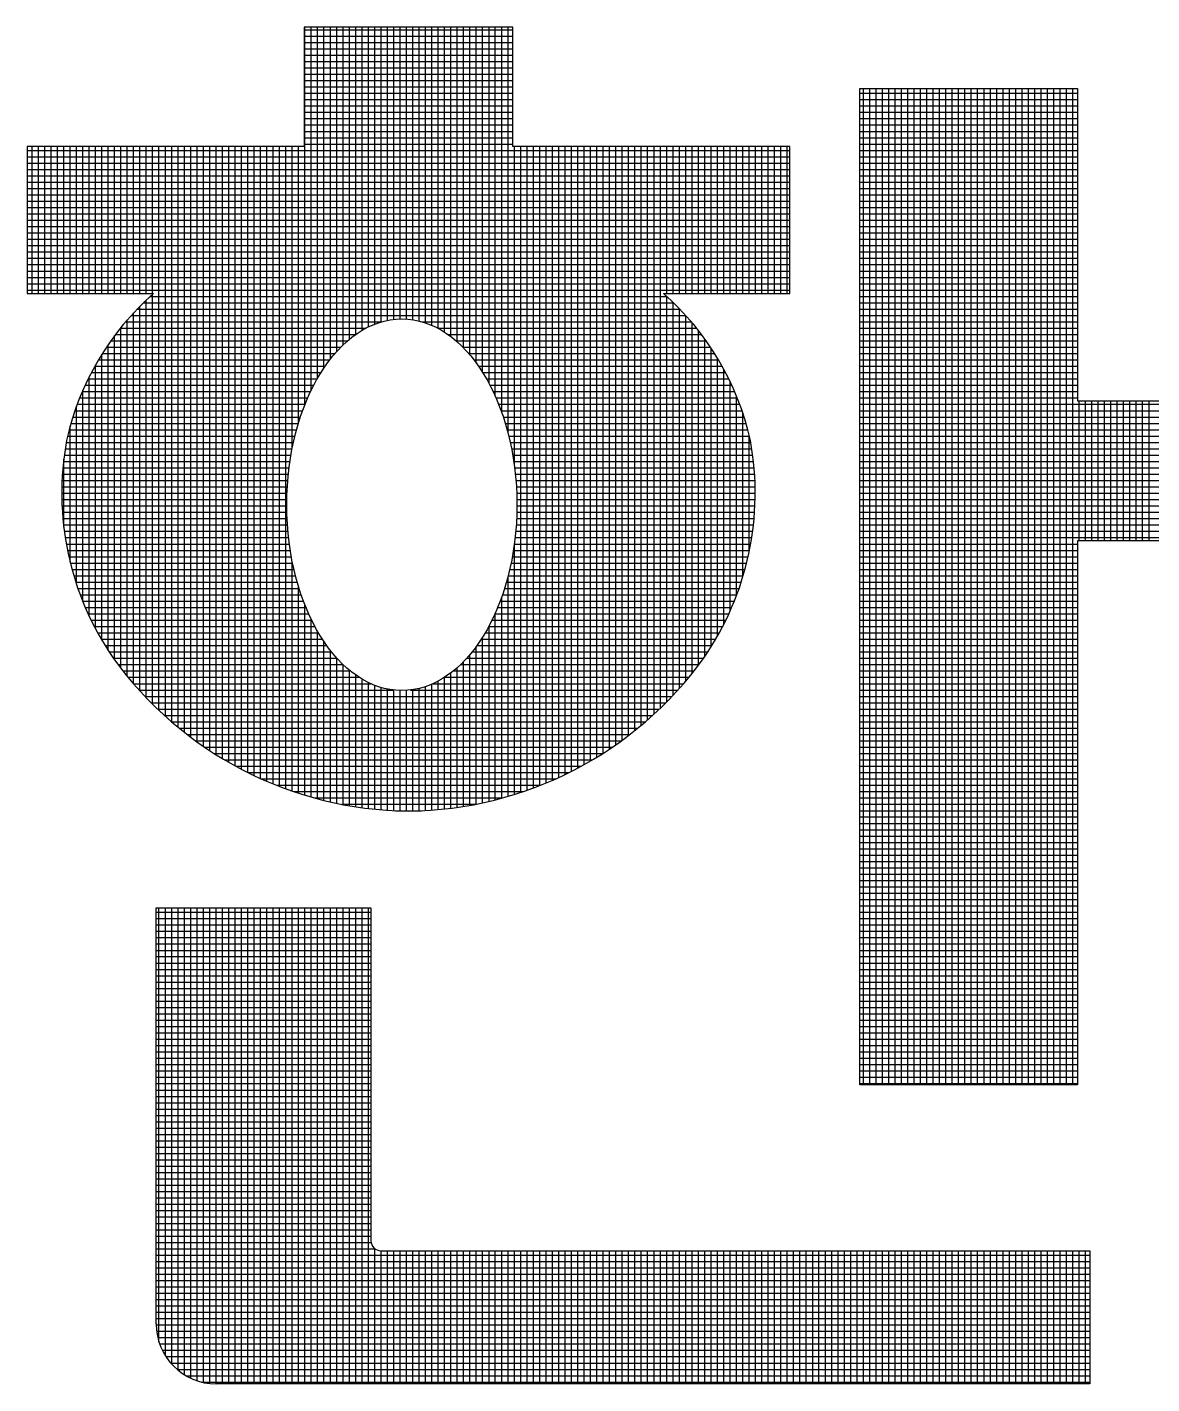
# Model space of a CAD drawing. Header units: inches. Extents: x 1131 to 1972, y 12 to 606.
# Drawn here: x 1835.332 to 1838.409, y 114.942 to 118.653 of the extents above; entities that cross this region are included whole.
import ezdxf

# ---------------------------------------------------------------- set-up
doc = ezdxf.new("R2010")
doc.units = ezdxf.units.IN
doc.header["$MEASUREMENT"] = 0
doc.layers.add('BG ÇÑ±¹Áö¿ª³\xad¹æ±â¼úÁÖ½ÄÈ¸»ç CI', color=7, linetype='Continuous')

msp = doc.modelspace()

# ---------------------------------------------------------------- linework, layer by layer
at = {"layer": 'BG ÇÑ±¹Áö¿ª³\xad¹æ±â¼úÁÖ½ÄÈ¸»ç CI', "color": 7, "linetype": 'Continuous', "lineweight": 25}
for p, q in [((1836.3751, 118.6529), (1836.0899, 118.6529)), ((1836.0899, 118.6529), (1836.0899, 118.3267)), ((1836.0899, 118.6458), (1836.6603, 118.6458)), ((1836.0918, 117.6209), (1836.0918, 118.6529)), ((1836.1092, 117.6603), (1836.1092, 118.6529)), ((1836.1265, 117.6931), (1836.1265, 118.6529)), ((1836.1439, 117.7209), (1836.1439, 118.6529)), ((1836.1613, 117.7448), (1836.1613, 118.6529)), ((1836.1786, 117.7655), (1836.1786, 118.6529)), ((1836.196, 117.7834), (1836.196, 118.6529)), ((1836.2134, 117.7989), (1836.2134, 118.6529)), ((1836.2307, 117.8122), (1836.2307, 118.6529)), ((1836.2481, 117.8235), (1836.2481, 118.6529)), ((1836.2655, 117.8329), (1836.2655, 118.6529)), ((1836.2828, 117.8405), (1836.2828, 118.6529)), ((1836.3002, 117.8465), (1836.3002, 118.6529)), ((1836.3176, 117.8508), (1836.3176, 118.6529)), ((1836.3349, 117.8535), (1836.3349, 118.6529)), ((1836.3523, 117.8547), (1836.3523, 118.6529)), ((1836.3696, 117.8543), (1836.3696, 118.6529)), ((1836.6603, 118.6529), (1836.3751, 118.6529)), ((1836.387, 117.8524), (1836.387, 118.6529)), ((1836.4044, 117.849), (1836.4044, 118.6529)), ((1836.4217, 117.8439), (1836.4217, 118.6529)), ((1836.4391, 117.8371), (1836.4391, 118.6529)), ((1836.4565, 117.8287), (1836.4565, 118.6529)), ((1836.4738, 117.8184), (1836.4738, 118.6529)), ((1836.4912, 117.8062), (1836.4912, 118.6529)), ((1836.5086, 117.792), (1836.5086, 118.6529)), ((1836.5259, 117.7754), (1836.5259, 118.6529)), ((1836.5433, 117.7562), (1836.5433, 118.6529)), ((1836.5607, 117.7341), (1836.5607, 118.6529)), ((1836.578, 117.7084), (1836.578, 118.6529)), ((1836.5954, 117.6785), (1836.5954, 118.6529)), ((1836.6127, 117.6429), (1836.6127, 118.6529)), ((1836.6301, 117.5993), (1836.6301, 118.6529)), ((1836.6475, 117.5425), (1836.6475, 118.6529)), ((1836.6603, 118.3267), (1836.6603, 118.6529)), ((1836.0899, 118.6284), (1836.6603, 118.6284)), ((1836.0899, 118.611), (1836.6603, 118.611)), ((1836.0899, 118.5937), (1836.6603, 118.5937)), ((1836.0899, 118.5763), (1836.6603, 118.5763)), ((1836.0899, 118.5589), (1836.6603, 118.5589)), ((1836.0899, 118.5416), (1836.6603, 118.5416)), ((1836.0899, 118.5242), (1836.6603, 118.5242)), ((1836.0899, 118.5069), (1836.6603, 118.5069)), ((1836.0899, 118.4895), (1836.6603, 118.4895)), ((1836.0899, 118.4721), (1836.6603, 118.4721)), ((1836.0899, 118.4548), (1836.6603, 118.4548)), ((1837.6099, 115.7601), (1837.6099, 118.4848)), ((1837.6099, 118.4848), (1838.2059, 118.4848)), ((1837.6099, 118.4721), (1838.2059, 118.4721)), ((1837.6099, 118.4548), (1838.2059, 118.4548)), ((1837.6199, 115.7601), (1837.6199, 118.4848)), ((1837.6373, 115.7601), (1837.6373, 118.4848)), ((1837.6546, 115.7601), (1837.6546, 118.4848)), ((1837.672, 115.7601), (1837.672, 118.4848)), ((1837.6893, 115.7601), (1837.6893, 118.4848)), ((1837.7067, 115.7601), (1837.7067, 118.4848)), ((1837.7241, 115.7601), (1837.7241, 118.4848)), ((1837.7414, 115.7601), (1837.7414, 118.4848)), ((1837.7588, 115.7601), (1837.7588, 118.4848)), ((1837.7762, 115.7601), (1837.7762, 118.4848)), ((1837.7935, 115.7601), (1837.7935, 118.4848)), ((1837.8109, 115.7601), (1837.8109, 118.4848)), ((1837.8283, 115.7601), (1837.8283, 118.4848)), ((1837.8456, 115.7601), (1837.8456, 118.4848)), ((1837.863, 115.7601), (1837.863, 118.4848)), ((1837.8804, 115.7601), (1837.8804, 118.4848)), ((1837.8977, 115.7601), (1837.8977, 118.4848)), ((1837.9151, 115.7601), (1837.9151, 118.4848)), ((1837.9324, 115.7601), (1837.9324, 118.4848)), ((1837.9498, 115.7601), (1837.9498, 118.4848)), ((1837.9672, 115.7601), (1837.9672, 118.4848)), ((1837.9845, 115.7601), (1837.9845, 118.4848)), ((1838.0019, 115.7601), (1838.0019, 118.4848)), ((1838.0193, 115.7601), (1838.0193, 118.4848)), ((1838.0366, 115.7601), (1838.0366, 118.4848)), ((1838.054, 115.7601), (1838.054, 118.4848)), ((1838.0714, 115.7601), (1838.0714, 118.4848)), ((1838.0887, 115.7601), (1838.0887, 118.4848)), ((1838.1061, 115.7601), (1838.1061, 118.4848)), ((1838.1235, 115.7601), (1838.1235, 118.4848)), ((1838.1408, 115.7601), (1838.1408, 118.4848)), ((1838.1582, 115.7601), (1838.1582, 118.4848)), ((1838.1756, 115.7601), (1838.1756, 118.4848)), ((1838.1929, 115.7601), (1838.1929, 118.4848)), ((1838.2059, 118.4848), (1838.2059, 117.6309)), ((1836.0899, 118.4374), (1836.6603, 118.4374)), ((1836.0899, 118.42), (1836.6603, 118.42)), ((1837.6099, 118.4374), (1838.2059, 118.4374)), ((1837.6099, 118.42), (1838.2059, 118.42)), ((1836.0899, 118.4027), (1836.6603, 118.4027)), ((1836.0899, 118.3853), (1836.6603, 118.3853)), ((1837.6099, 118.4027), (1838.2059, 118.4027)), ((1837.6099, 118.3853), (1838.2059, 118.3853)), ((1836.0899, 118.3679), (1836.6603, 118.3679)), ((1836.0899, 118.3506), (1836.6603, 118.3506)), ((1837.6099, 118.3679), (1838.2059, 118.3679)), ((1837.6099, 118.3506), (1838.2059, 118.3506)), ((1836.0899, 118.3267), (1835.3316, 118.3267)), ((1835.3316, 118.3267), (1835.3316, 117.9244)), ((1835.3316, 118.3158), (1837.4186, 118.3158)), ((1835.3451, 117.9244), (1835.3451, 118.3267)), ((1835.3625, 117.9244), (1835.3625, 118.3267)), ((1835.3799, 117.9244), (1835.3799, 118.3267)), ((1835.3972, 117.9244), (1835.3972, 118.3267)), ((1835.4146, 117.9244), (1835.4146, 118.3267)), ((1835.432, 117.9244), (1835.432, 118.3267)), ((1835.4493, 117.9244), (1835.4493, 118.3267)), ((1835.4667, 117.9244), (1835.4667, 118.3267)), ((1835.4841, 117.9244), (1835.4841, 118.3267)), ((1835.5014, 117.9244), (1835.5014, 118.3267)), ((1835.5188, 117.9244), (1835.5188, 118.3267)), ((1835.5361, 117.9244), (1835.5361, 118.3267)), ((1835.5535, 117.9244), (1835.5535, 118.3267)), ((1835.5709, 117.9244), (1835.5709, 118.3267)), ((1835.5882, 117.9244), (1835.5882, 118.3267)), ((1835.6056, 117.9244), (1835.6056, 118.3267)), ((1835.623, 117.9244), (1835.623, 118.3267)), ((1835.6403, 117.9244), (1835.6403, 118.3267)), ((1835.6577, 117.9244), (1835.6577, 118.3267)), ((1835.6751, 117.9244), (1835.6751, 118.3267)), ((1835.6924, 116.7843), (1835.6924, 118.3267)), ((1835.7098, 116.7682), (1835.7098, 118.3267)), ((1835.7272, 116.7529), (1835.7272, 118.3267)), ((1835.7445, 116.7382), (1835.7445, 118.3267)), ((1835.7619, 116.7243), (1835.7619, 118.3267)), ((1835.7793, 116.7109), (1835.7793, 118.3267)), ((1835.7966, 116.6981), (1835.7966, 118.3267)), ((1835.814, 116.6859), (1835.814, 118.3267)), ((1835.8313, 116.6742), (1835.8313, 118.3267)), ((1835.8487, 116.6631), (1835.8487, 118.3267)), ((1835.8661, 116.6524), (1835.8661, 118.3267)), ((1835.8834, 116.6422), (1835.8834, 118.3267)), ((1835.9008, 116.6325), (1835.9008, 118.3267)), ((1835.9182, 116.6232), (1835.9182, 118.3267)), ((1835.9355, 116.6143), (1835.9355, 118.3267)), ((1835.9529, 116.6059), (1835.9529, 118.3267)), ((1835.9703, 116.5979), (1835.9703, 118.3267)), ((1835.9876, 116.5902), (1835.9876, 118.3267)), ((1836.005, 116.583), (1836.005, 118.3267)), ((1836.0224, 116.5761), (1836.0224, 118.3267)), ((1836.0397, 116.5696), (1836.0397, 118.3267)), ((1836.0571, 117.502), (1836.0571, 118.3267)), ((1836.0744, 117.5712), (1836.0744, 118.3267)), ((1836.0899, 118.3332), (1836.6603, 118.3332)), ((1837.4186, 118.3267), (1836.6603, 118.3267)), ((1836.6648, 117.4529), (1836.6648, 118.3267)), ((1836.6822, 116.5598), (1836.6822, 118.3267)), ((1836.6996, 116.5657), (1836.6996, 118.3267)), ((1836.7169, 116.572), (1836.7169, 118.3267)), ((1836.7343, 116.5786), (1836.7343, 118.3267)), ((1836.7517, 116.5856), (1836.7517, 118.3267)), ((1836.769, 116.593), (1836.769, 118.3267)), ((1836.7864, 116.6008), (1836.7864, 118.3267)), ((1836.8038, 116.609), (1836.8038, 118.3267)), ((1836.8211, 116.6176), (1836.8211, 118.3267)), ((1836.8385, 116.6266), (1836.8385, 118.3267)), ((1836.8559, 116.636), (1836.8559, 118.3267)), ((1836.8732, 116.6459), (1836.8732, 118.3267)), ((1836.8906, 116.6563), (1836.8906, 118.3267)), ((1836.9079, 116.6672), (1836.9079, 118.3267)), ((1836.9253, 116.6785), (1836.9253, 118.3267)), ((1836.9427, 116.6904), (1836.9427, 118.3267)), ((1836.96, 116.7028), (1836.96, 118.3267)), ((1836.9774, 116.7158), (1836.9774, 118.3267)), ((1836.9948, 116.7294), (1836.9948, 118.3267)), ((1837.0121, 116.7436), (1837.0121, 118.3267)), ((1837.0295, 116.7585), (1837.0295, 118.3267)), ((1837.0469, 116.7741), (1837.0469, 118.3267)), ((1837.0642, 116.7904), (1837.0642, 118.3267)), ((1837.0816, 117.9244), (1837.0816, 118.3267)), ((1837.099, 117.9244), (1837.099, 118.3267)), ((1837.1163, 117.9244), (1837.1163, 118.3267)), ((1837.1337, 117.9244), (1837.1337, 118.3267)), ((1837.151, 117.9244), (1837.151, 118.3267)), ((1837.1684, 117.9244), (1837.1684, 118.3267)), ((1837.1858, 117.9244), (1837.1858, 118.3267)), ((1837.2031, 117.9244), (1837.2031, 118.3267)), ((1837.2205, 117.9244), (1837.2205, 118.3267)), ((1837.2379, 117.9244), (1837.2379, 118.3267)), ((1837.2552, 117.9244), (1837.2552, 118.3267)), ((1837.2726, 117.9244), (1837.2726, 118.3267)), ((1837.29, 117.9244), (1837.29, 118.3267)), ((1837.3073, 117.9244), (1837.3073, 118.3267)), ((1837.3247, 117.9244), (1837.3247, 118.3267)), ((1837.3421, 117.9244), (1837.3421, 118.3267)), ((1837.3594, 117.9244), (1837.3594, 118.3267)), ((1837.3768, 117.9244), (1837.3768, 118.3267)), ((1837.3942, 117.9244), (1837.3942, 118.3267)), ((1837.4115, 117.9244), (1837.4115, 118.3267)), ((1837.4186, 117.9244), (1837.4186, 118.3267)), ((1837.6099, 118.3332), (1838.2059, 118.3332)), ((1837.6099, 118.3158), (1838.2059, 118.3158)), ((1835.3316, 118.2985), (1837.4186, 118.2985)), ((1835.3316, 118.2811), (1837.4186, 118.2811)), ((1835.3316, 118.2638), (1837.4186, 118.2638)), ((1837.6099, 118.2985), (1838.2059, 118.2985)), ((1837.6099, 118.2811), (1838.2059, 118.2811)), ((1837.6099, 118.2638), (1838.2059, 118.2638)), ((1835.3316, 118.2464), (1837.4186, 118.2464)), ((1835.3316, 118.229), (1837.4186, 118.229)), ((1837.6099, 118.2464), (1838.2059, 118.2464)), ((1837.6099, 118.229), (1838.2059, 118.229)), ((1835.3316, 118.2117), (1837.4186, 118.2117)), ((1835.3316, 118.1943), (1837.4186, 118.1943)), ((1837.6099, 118.2117), (1838.2059, 118.2117)), ((1837.6099, 118.1943), (1838.2059, 118.1943)), ((1835.3316, 118.1769), (1837.4186, 118.1769)), ((1835.3316, 118.1596), (1837.4186, 118.1596)), ((1837.6099, 118.1769), (1838.2059, 118.1769)), ((1837.6099, 118.1596), (1838.2059, 118.1596)), ((1835.3316, 118.1422), (1837.4186, 118.1422)), ((1835.3316, 118.1248), (1837.4186, 118.1248)), ((1837.6099, 118.1422), (1838.2059, 118.1422)), ((1837.6099, 118.1248), (1838.2059, 118.1248)), ((1835.3316, 118.1075), (1837.4186, 118.1075)), ((1835.3316, 118.0901), (1837.4186, 118.0901)), ((1837.6099, 118.1075), (1838.2059, 118.1075)), ((1837.6099, 118.0901), (1838.2059, 118.0901)), ((1835.3316, 118.0727), (1837.4186, 118.0727)), ((1835.3316, 118.0554), (1837.4186, 118.0554)), ((1837.6099, 118.0727), (1838.2059, 118.0727)), ((1837.6099, 118.0554), (1838.2059, 118.0554)), ((1835.3316, 118.038), (1837.4186, 118.038)), ((1835.3316, 118.0206), (1837.4186, 118.0206)), ((1835.3316, 118.0033), (1837.4186, 118.0033)), ((1837.6099, 118.038), (1838.2059, 118.038)), ((1837.6099, 118.0206), (1838.2059, 118.0206)), ((1837.6099, 118.0033), (1838.2059, 118.0033)), ((1835.3316, 117.9859), (1837.4186, 117.9859)), ((1835.3316, 117.9686), (1837.4186, 117.9686)), ((1837.6099, 117.9859), (1838.2059, 117.9859)), ((1837.6099, 117.9686), (1838.2059, 117.9686)), ((1835.3316, 117.9512), (1837.4186, 117.9512)), ((1835.3316, 117.9338), (1837.4186, 117.9338)), ((1837.6099, 117.9512), (1838.2059, 117.9512)), ((1837.6099, 117.9338), (1838.2059, 117.9338)), ((1835.3316, 117.9244), (1835.6777, 117.9244)), ((1835.6501, 117.8991), (1837.1, 117.8991)), ((1835.6577, 116.8188), (1835.6577, 117.9063)), ((1835.6687, 117.9165), (1837.0815, 117.9165)), ((1835.6751, 116.8011), (1835.6751, 117.9221)), ((1837.0725, 117.9244), (1837.4186, 117.9244)), ((1837.0816, 116.8076), (1837.0816, 117.9163)), ((1837.099, 116.8256), (1837.099, 117.9002)), ((1837.6099, 117.9165), (1838.2059, 117.9165)), ((1837.6099, 117.8991), (1838.2059, 117.8991)), ((1835.6165, 117.8644), (1837.1337, 117.8644)), ((1835.623, 116.857), (1835.623, 117.8714)), ((1835.6328, 117.8817), (1837.1174, 117.8817)), ((1835.6403, 116.8374), (1835.6403, 117.8894)), ((1837.1163, 116.8446), (1837.1163, 117.8829)), ((1837.1337, 116.8645), (1837.1337, 117.8644)), ((1837.6099, 117.8817), (1838.2059, 117.8817)), ((1837.6099, 117.8644), (1838.2059, 117.8644)), ((1835.5868, 117.8296), (1836.2591, 117.8296)), ((1835.5882, 116.8995), (1835.5882, 117.8315)), ((1835.6012, 117.847), (1836.3021, 117.847)), ((1835.6056, 116.8776), (1835.6056, 117.8522)), ((1836.4117, 117.847), (1837.149, 117.847)), ((1836.4547, 117.8296), (1837.1634, 117.8296)), ((1837.151, 116.8856), (1837.151, 117.8446)), ((1837.1684, 116.9079), (1837.1684, 117.8234)), ((1837.6099, 117.847), (1838.2059, 117.847)), ((1837.6099, 117.8296), (1838.2059, 117.8296)), ((1835.5535, 116.9481), (1835.5535, 117.7849)), ((1835.5605, 117.7949), (1836.2086, 117.7949)), ((1835.5709, 116.9226), (1835.5709, 117.8091)), ((1835.5732, 117.8123), (1836.2309, 117.8123)), ((1836.483, 117.8123), (1837.177, 117.8123)), ((1836.5052, 117.7949), (1837.1897, 117.7949)), ((1837.1858, 116.9317), (1837.1858, 117.8004)), ((1837.6099, 117.8123), (1838.2059, 117.8123)), ((1837.6099, 117.7949), (1838.2059, 117.7949)), ((1835.5266, 117.7428), (1836.1597, 117.7428)), ((1835.5361, 116.9762), (1835.5361, 117.7585)), ((1835.5372, 117.7602), (1836.1739, 117.7602)), ((1835.5485, 117.7775), (1836.19, 117.7775)), ((1836.5238, 117.7775), (1837.2017, 117.7775)), ((1836.5399, 117.7602), (1837.213, 117.7602)), ((1836.5541, 117.7428), (1837.2236, 117.7428)), ((1837.2031, 116.9583), (1837.2031, 117.7754)), ((1837.2205, 116.9874), (1837.2205, 117.748)), ((1837.6099, 117.7775), (1838.2059, 117.7775)), ((1837.6099, 117.7602), (1838.2059, 117.7602)), ((1837.6099, 117.7428), (1838.2059, 117.7428)), ((1835.5072, 117.7081), (1836.1356, 117.7081)), ((1835.5166, 117.7255), (1836.147, 117.7255)), ((1835.5188, 117.0073), (1835.5188, 117.7293)), ((1836.5668, 117.7255), (1837.2336, 117.7255)), ((1836.5782, 117.7081), (1837.243, 117.7081)), ((1837.2379, 117.0197), (1837.2379, 117.7176)), ((1837.6099, 117.7255), (1838.2059, 117.7255)), ((1837.6099, 117.7081), (1838.2059, 117.7081)), ((1835.4902, 117.6734), (1836.1157, 117.6734)), ((1835.4984, 117.6907), (1836.1252, 117.6907)), ((1835.5014, 117.042), (1835.5014, 117.6967)), ((1836.5886, 117.6907), (1837.2518, 117.6907)), ((1836.5981, 117.6734), (1837.26, 117.6734)), ((1837.2552, 117.0562), (1837.2552, 117.6835)), ((1837.6099, 117.6907), (1838.2059, 117.6907)), ((1837.6099, 117.6734), (1838.2059, 117.6734)), ((1835.4753, 117.6386), (1836.0992, 117.6386)), ((1835.4825, 117.656), (1836.1071, 117.656)), ((1835.4841, 117.0819), (1835.4841, 117.6596)), ((1836.6067, 117.656), (1837.2677, 117.656)), ((1836.6146, 117.6386), (1837.2749, 117.6386)), ((1837.2726, 117.0984), (1837.2726, 117.6443)), ((1837.6099, 117.656), (1838.2059, 117.656)), ((1837.6099, 117.6386), (1838.2059, 117.6386)), ((1835.4624, 117.6039), (1836.0854, 117.6039)), ((1835.4667, 117.1292), (1835.4667, 117.616)), ((1835.4686, 117.6213), (1836.092, 117.6213)), ((1836.6218, 117.6213), (1837.2816, 117.6213)), ((1836.6285, 117.6039), (1837.2878, 117.6039)), ((1837.29, 117.1496), (1837.29, 117.5974)), ((1837.6099, 117.6213), (1838.7226, 117.6213)), ((1837.6099, 117.6039), (1838.7226, 117.6039)), ((1838.2059, 117.6309), (1838.7226, 117.6309)), ((1838.2103, 117.2476), (1838.2103, 117.6309)), ((1838.2276, 117.2476), (1838.2276, 117.6309)), ((1838.245, 117.2476), (1838.245, 117.6309)), ((1838.2624, 117.2476), (1838.2624, 117.6309)), ((1838.2797, 117.2476), (1838.2797, 117.6309)), ((1838.2971, 117.2476), (1838.2971, 117.6309)), ((1838.3145, 117.2476), (1838.3145, 117.6309)), ((1838.3318, 117.2476), (1838.3318, 117.6309)), ((1838.3492, 117.2476), (1838.3492, 117.6309)), ((1838.3666, 117.2476), (1838.3666, 117.6309)), ((1838.3839, 117.2476), (1838.3839, 117.6309)), ((1838.4013, 117.2476), (1838.4013, 117.6309)), ((1835.4493, 117.1894), (1835.4493, 117.5617)), ((1835.4515, 117.5692), (1836.0738, 117.5692)), ((1835.4567, 117.5865), (1836.0793, 117.5865)), ((1836.6345, 117.5865), (1837.2935, 117.5865)), ((1836.64, 117.5692), (1837.2987, 117.5692)), ((1837.6099, 117.5865), (1838.7226, 117.5865)), ((1837.6099, 117.5692), (1838.7226, 117.5692)), ((1835.4423, 117.5344), (1836.0643, 117.5344)), ((1835.4467, 117.5518), (1836.0688, 117.5518)), ((1836.645, 117.5518), (1837.3035, 117.5518)), ((1836.6495, 117.5344), (1837.3079, 117.5344)), ((1837.3073, 117.218), (1837.3073, 117.5368)), ((1837.6099, 117.5518), (1838.7226, 117.5518)), ((1837.6099, 117.5344), (1838.7226, 117.5344)), ((1835.4357, 117.4997), (1836.0566, 117.4997)), ((1835.4386, 117.5171), (1836.0603, 117.5171)), ((1836.6536, 117.5171), (1837.3116, 117.5171)), ((1836.6572, 117.4997), (1837.3145, 117.4997)), ((1837.6099, 117.5171), (1838.7226, 117.5171)), ((1837.6099, 117.4997), (1838.7226, 117.4997)), ((1835.4294, 117.4476), (1836.0483, 117.4476)), ((1835.4311, 117.465), (1836.0507, 117.465)), ((1835.432, 117.285), (1835.432, 117.4723)), ((1835.4332, 117.4823), (1836.0535, 117.4823)), ((1836.6604, 117.4823), (1837.317, 117.4823)), ((1836.6631, 117.465), (1837.3191, 117.465)), ((1836.6655, 117.4476), (1837.3208, 117.4476)), ((1837.6099, 117.4823), (1838.7226, 117.4823)), ((1837.6099, 117.465), (1838.7226, 117.465)), ((1837.6099, 117.4476), (1838.7226, 117.4476)), ((1835.4272, 117.4129), (1836.0447, 117.4129)), ((1835.4281, 117.4303), (1836.0463, 117.4303)), ((1836.6675, 117.4303), (1837.3221, 117.4303)), ((1836.6691, 117.4129), (1837.323, 117.4129)), ((1837.6099, 117.4303), (1838.7226, 117.4303)), ((1837.6099, 117.4129), (1838.7226, 117.4129)), ((1835.4264, 117.3782), (1836.0426, 117.3782)), ((1835.4266, 117.3955), (1836.0435, 117.3955)), ((1836.6703, 117.3955), (1837.3236, 117.3955)), ((1836.6712, 117.3782), (1837.3238, 117.3782)), ((1837.6099, 117.3955), (1838.7226, 117.3955)), ((1837.6099, 117.3782), (1838.7226, 117.3782)), ((1835.4266, 117.3608), (1836.0421, 117.3608)), ((1835.4272, 117.3434), (1836.042, 117.3434)), ((1836.6717, 117.3608), (1837.3236, 117.3608)), ((1836.6718, 117.3434), (1837.323, 117.3434)), ((1837.6099, 117.3608), (1838.7226, 117.3608)), ((1837.6099, 117.3434), (1838.7226, 117.3434)), ((1835.4282, 117.3261), (1836.0423, 117.3261)), ((1835.4295, 117.3087), (1836.0429, 117.3087)), ((1836.6709, 117.3087), (1837.3207, 117.3087)), ((1836.6715, 117.3261), (1837.322, 117.3261)), ((1837.6099, 117.3261), (1838.7226, 117.3261)), ((1837.6099, 117.3087), (1838.7226, 117.3087)), ((1835.4312, 117.2913), (1836.0439, 117.2913)), ((1835.4333, 117.274), (1836.0452, 117.274)), ((1836.6686, 117.274), (1837.3168, 117.274)), ((1836.6699, 117.2913), (1837.319, 117.2913)), ((1837.6099, 117.2913), (1838.7226, 117.2913)), ((1837.6099, 117.274), (1838.7226, 117.274)), ((1835.4359, 117.2566), (1836.047, 117.2566)), ((1835.4388, 117.2392), (1836.0491, 117.2392)), ((1836.6647, 117.2392), (1837.3114, 117.2392)), ((1836.6648, 116.5542), (1836.6648, 117.2403)), ((1836.6668, 117.2566), (1837.3143, 117.2566)), ((1837.6099, 117.2566), (1838.7226, 117.2566)), ((1837.6099, 117.2392), (1838.2059, 117.2392)), ((1838.2059, 117.2476), (1838.2059, 115.7601)), ((1838.7226, 117.2476), (1838.2059, 117.2476)), ((1835.4421, 117.2219), (1836.0516, 117.2219)), ((1835.4458, 117.2045), (1836.0546, 117.2045)), ((1835.4499, 117.1872), (1836.0579, 117.1872)), ((1836.0571, 116.5634), (1836.0571, 117.1912)), ((1836.6559, 117.1872), (1837.3003, 117.1872)), ((1836.6592, 117.2045), (1837.3044, 117.2045)), ((1836.6622, 117.2219), (1837.3081, 117.2219)), ((1837.6099, 117.2219), (1838.2059, 117.2219)), ((1837.6099, 117.2045), (1838.2059, 117.2045)), ((1837.6099, 117.1872), (1838.2059, 117.1872)), ((1835.4544, 117.1698), (1836.0617, 117.1698)), ((1835.4594, 117.1524), (1836.0659, 117.1524)), ((1836.6475, 116.549), (1836.6475, 117.1508)), ((1836.6479, 117.1524), (1837.2908, 117.1524)), ((1836.6521, 117.1698), (1837.2958, 117.1698)), ((1837.6099, 117.1698), (1838.2059, 117.1698)), ((1837.6099, 117.1524), (1838.2059, 117.1524)), ((1835.4648, 117.1351), (1836.0706, 117.1351)), ((1835.4706, 117.1177), (1836.0758, 117.1177)), ((1836.0744, 116.5577), (1836.0744, 117.122)), ((1836.638, 117.1177), (1837.2796, 117.1177)), ((1836.6432, 117.1351), (1837.2854, 117.1351)), ((1837.6099, 117.1351), (1838.2059, 117.1351)), ((1837.6099, 117.1177), (1838.2059, 117.1177)), ((1835.4769, 117.1003), (1836.0815, 117.1003)), ((1835.4836, 117.083), (1836.0877, 117.083)), ((1836.6261, 117.083), (1837.2666, 117.083)), ((1836.6301, 116.5441), (1836.6301, 117.0939)), ((1836.6324, 117.1003), (1837.2733, 117.1003)), ((1837.6099, 117.1003), (1838.2059, 117.1003)), ((1837.6099, 117.083), (1838.2059, 117.083)), ((1835.4908, 117.0656), (1836.0945, 117.0656)), ((1835.4985, 117.0482), (1836.102, 117.0482)), ((1836.0918, 116.5522), (1836.0918, 117.0723)), ((1836.6118, 117.0482), (1837.2516, 117.0482)), ((1836.6127, 116.5395), (1836.6127, 117.0503)), ((1836.6193, 117.0656), (1837.2594, 117.0656)), ((1837.6099, 117.0656), (1838.2059, 117.0656)), ((1837.6099, 117.0482), (1838.2059, 117.0482)), ((1835.5068, 117.0309), (1836.1102, 117.0309)), ((1835.5155, 117.0135), (1836.1191, 117.0135)), ((1836.1092, 116.5471), (1836.1092, 117.0329)), ((1836.5947, 117.0135), (1837.2347, 117.0135)), ((1836.5954, 116.5353), (1836.5954, 117.0148)), ((1836.6036, 117.0309), (1837.2434, 117.0309)), ((1837.6099, 117.0309), (1838.2059, 117.0309)), ((1837.6099, 117.0135), (1838.2059, 117.0135)), ((1835.5248, 116.9961), (1836.1289, 116.9961)), ((1835.5347, 116.9788), (1836.1396, 116.9788)), ((1836.1265, 116.5424), (1836.1265, 117.0001)), ((1836.1439, 116.5379), (1836.1439, 116.9723)), ((1836.5742, 116.9788), (1837.2155, 116.9788)), ((1836.578, 116.5314), (1836.578, 116.9848)), ((1836.5849, 116.9961), (1837.2254, 116.9961)), ((1837.6099, 116.9961), (1838.2059, 116.9961)), ((1837.6099, 116.9788), (1838.2059, 116.9788)), ((1835.5451, 116.9614), (1836.1515, 116.9614)), ((1835.5562, 116.944), (1836.1647, 116.944)), ((1835.5679, 116.9267), (1836.1796, 116.9267)), ((1836.1613, 116.5338), (1836.1613, 116.9484)), ((1836.1786, 116.5301), (1836.1786, 116.9277)), ((1836.5342, 116.9267), (1837.1823, 116.9267)), ((1836.5433, 116.5246), (1836.5433, 116.937)), ((1836.5491, 116.944), (1837.194, 116.944)), ((1836.5607, 116.5279), (1836.5607, 116.9591)), ((1836.5623, 116.9614), (1837.2051, 116.9614)), ((1837.6099, 116.9614), (1838.2059, 116.9614)), ((1837.6099, 116.944), (1838.2059, 116.944)), ((1837.6099, 116.9267), (1838.2059, 116.9267)), ((1835.5807, 116.9093), (1836.1965, 116.9093)), ((1835.5941, 116.892), (1836.2162, 116.892)), ((1836.196, 116.5266), (1836.196, 116.9098)), ((1836.2134, 116.5235), (1836.2134, 116.8943)), ((1836.4976, 116.892), (1837.1561, 116.892)), ((1836.5086, 116.519), (1836.5086, 116.9013)), ((1836.5173, 116.9093), (1837.1695, 116.9093)), ((1836.5259, 116.5217), (1836.5259, 116.9178)), ((1837.6099, 116.9093), (1838.2059, 116.9093)), ((1837.6099, 116.892), (1838.2059, 116.892)), ((1835.6081, 116.8746), (1836.2403, 116.8746)), ((1835.6227, 116.8572), (1836.2721, 116.8572)), ((1836.2307, 116.5206), (1836.2307, 116.881)), ((1836.2481, 116.5181), (1836.2481, 116.8697)), ((1836.2655, 116.5159), (1836.2655, 116.8603)), ((1836.2828, 116.514), (1836.2828, 116.8527)), ((1836.4391, 116.5116), (1836.4391, 116.8561)), ((1836.4417, 116.8572), (1837.1274, 116.8572)), ((1836.4565, 116.513), (1836.4565, 116.8645)), ((1836.4736, 116.8746), (1837.1421, 116.8746)), ((1836.4738, 116.5147), (1836.4738, 116.8748)), ((1836.4912, 116.5167), (1836.4912, 116.887)), ((1837.6099, 116.8746), (1838.2059, 116.8746)), ((1837.6099, 116.8572), (1838.2059, 116.8572)), ((1835.6381, 116.8399), (1836.3334, 116.8399)), ((1835.6542, 116.8225), (1837.096, 116.8225)), ((1836.3002, 116.5124), (1836.3002, 116.8468)), ((1836.3176, 116.5111), (1836.3176, 116.8424)), ((1836.3349, 116.5101), (1836.3349, 116.8397)), ((1836.3523, 116.5094), (1836.3523, 116.8385)), ((1836.3696, 116.5091), (1836.3696, 116.8389)), ((1836.3804, 116.8399), (1837.1121, 116.8399)), ((1836.387, 116.5092), (1836.387, 116.8408)), ((1836.4044, 116.5097), (1836.4044, 116.8442)), ((1836.4217, 116.5105), (1836.4217, 116.8493)), ((1837.6099, 116.8399), (1838.2059, 116.8399)), ((1837.6099, 116.8225), (1838.2059, 116.8225)), ((1835.671, 116.8051), (1837.0792, 116.8051)), ((1835.6887, 116.7878), (1837.0614, 116.7878)), ((1837.6099, 116.8051), (1838.2059, 116.8051)), ((1837.6099, 116.7878), (1838.2059, 116.7878)), ((1835.7074, 116.7704), (1837.0428, 116.7704)), ((1835.727, 116.753), (1837.0232, 116.753)), ((1837.6099, 116.7704), (1838.2059, 116.7704)), ((1837.6099, 116.753), (1838.2059, 116.753)), ((1835.7477, 116.7357), (1837.0025, 116.7357)), ((1835.7695, 116.7183), (1836.9807, 116.7183)), ((1837.6099, 116.7357), (1838.2059, 116.7357)), ((1837.6099, 116.7183), (1838.2059, 116.7183)), ((1835.7927, 116.7009), (1836.9575, 116.7009)), ((1835.8174, 116.6836), (1836.9328, 116.6836)), ((1837.6099, 116.7009), (1838.2059, 116.7009)), ((1837.6099, 116.6836), (1838.2059, 116.6836)), ((1835.8437, 116.6662), (1836.9065, 116.6662)), ((1835.872, 116.6489), (1836.8782, 116.6489)), ((1835.9026, 116.6315), (1836.8476, 116.6315)), ((1837.6099, 116.6662), (1838.2059, 116.6662)), ((1837.6099, 116.6489), (1838.2059, 116.6489)), ((1837.6099, 116.6315), (1838.2059, 116.6315)), ((1835.9359, 116.6141), (1836.8143, 116.6141)), ((1835.9727, 116.5968), (1836.7775, 116.5968)), ((1837.6099, 116.6141), (1838.2059, 116.6141)), ((1837.6099, 116.5968), (1838.2059, 116.5968)), ((1836.0139, 116.5794), (1836.7363, 116.5794)), ((1836.0612, 116.562), (1836.689, 116.562)), ((1837.6099, 116.5794), (1838.2059, 116.5794)), ((1837.6099, 116.562), (1838.2059, 116.562)), ((1836.118, 116.5447), (1836.6322, 116.5447)), ((1836.1924, 116.5273), (1836.5578, 116.5273)), ((1837.6099, 116.5447), (1838.2059, 116.5447)), ((1837.6099, 116.5273), (1838.2059, 116.5273)), ((1836.3392, 116.5099), (1836.411, 116.5099)), ((1837.6099, 116.5099), (1838.2059, 116.5099)), ((1837.6099, 116.4926), (1838.2059, 116.4926)), ((1837.6099, 116.4752), (1838.2059, 116.4752)), ((1837.6099, 116.4578), (1838.2059, 116.4578)), ((1837.6099, 116.4405), (1838.2059, 116.4405)), ((1837.6099, 116.4231), (1838.2059, 116.4231)), ((1837.6099, 116.4058), (1838.2059, 116.4058)), ((1837.6099, 116.3884), (1838.2059, 116.3884)), ((1837.6099, 116.371), (1838.2059, 116.371)), ((1837.6099, 116.3537), (1838.2059, 116.3537)), ((1837.6099, 116.3363), (1838.2059, 116.3363)), ((1837.6099, 116.3189), (1838.2059, 116.3189)), ((1837.6099, 116.3016), (1838.2059, 116.3016)), ((1837.6099, 116.2842), (1838.2059, 116.2842)), ((1837.6099, 116.2668), (1838.2059, 116.2668)), ((1835.6848, 116.2438), (1836.2723, 116.2438)), ((1835.6848, 115.1062), (1835.6848, 116.2438)), ((1835.6848, 116.2321), (1836.2723, 116.2321)), ((1835.6924, 115.0569), (1835.6924, 116.2438)), ((1835.7098, 115.0193), (1835.7098, 116.2438)), ((1835.7272, 114.9963), (1835.7272, 116.2438)), ((1835.7445, 114.9797), (1835.7445, 116.2438)), ((1835.7619, 114.9672), (1835.7619, 116.2438)), ((1835.7793, 114.9577), (1835.7793, 116.2438)), ((1835.7966, 114.9507), (1835.7966, 116.2438)), ((1835.814, 114.9459), (1835.814, 116.2438)), ((1835.8313, 114.9431), (1835.8313, 116.2438)), ((1835.8487, 114.9422), (1835.8487, 116.2438)), ((1835.8661, 114.9422), (1835.8661, 116.2438)), ((1835.8834, 114.9422), (1835.8834, 116.2438)), ((1835.9008, 114.9422), (1835.9008, 116.2438)), ((1835.9182, 114.9422), (1835.9182, 116.2438)), ((1835.9355, 114.9422), (1835.9355, 116.2438)), ((1835.9529, 114.9422), (1835.9529, 116.2438)), ((1835.9703, 114.9422), (1835.9703, 116.2438)), ((1835.9876, 114.9422), (1835.9876, 116.2438)), ((1836.005, 114.9422), (1836.005, 116.2438)), ((1836.0224, 114.9422), (1836.0224, 116.2438)), ((1836.0397, 114.9422), (1836.0397, 116.2438)), ((1836.0571, 114.9422), (1836.0571, 116.2438)), ((1836.0744, 114.9422), (1836.0744, 116.2438)), ((1836.0918, 114.9422), (1836.0918, 116.2438)), ((1836.1092, 114.9422), (1836.1092, 116.2438)), ((1836.1265, 114.9422), (1836.1265, 116.2438)), ((1836.1439, 114.9422), (1836.1439, 116.2438)), ((1836.1613, 114.9422), (1836.1613, 116.2438)), ((1836.1786, 114.9422), (1836.1786, 116.2438)), ((1836.196, 114.9422), (1836.196, 116.2438)), ((1836.2134, 114.9422), (1836.2134, 116.2438)), ((1836.2307, 114.9422), (1836.2307, 116.2438)), ((1836.2481, 114.9422), (1836.2481, 116.2438)), ((1836.2655, 114.9422), (1836.2655, 116.2438)), ((1836.2723, 116.2438), (1836.2723, 115.3336)), ((1837.6099, 116.2495), (1838.2059, 116.2495)), ((1837.6099, 116.2321), (1838.2059, 116.2321)), ((1835.6848, 116.2147), (1836.2723, 116.2147)), ((1835.6848, 116.1974), (1836.2723, 116.1974)), ((1837.6099, 116.2147), (1838.2059, 116.2147)), ((1837.6099, 116.1974), (1838.2059, 116.1974)), ((1835.6848, 116.18), (1836.2723, 116.18)), ((1835.6848, 116.1626), (1836.2723, 116.1626)), ((1837.6099, 116.18), (1838.2059, 116.18)), ((1837.6099, 116.1626), (1838.2059, 116.1626)), ((1835.6848, 116.1453), (1836.2723, 116.1453)), ((1835.6848, 116.1279), (1836.2723, 116.1279)), ((1835.6848, 116.1106), (1836.2723, 116.1106)), ((1837.6099, 116.1453), (1838.2059, 116.1453)), ((1837.6099, 116.1279), (1838.2059, 116.1279)), ((1837.6099, 116.1106), (1838.2059, 116.1106)), ((1835.6848, 116.0932), (1836.2723, 116.0932)), ((1835.6848, 116.0758), (1836.2723, 116.0758)), ((1837.6099, 116.0932), (1838.2059, 116.0932)), ((1837.6099, 116.0758), (1838.2059, 116.0758)), ((1835.6848, 116.0585), (1836.2723, 116.0585)), ((1835.6848, 116.0411), (1836.2723, 116.0411)), ((1837.6099, 116.0585), (1838.2059, 116.0585)), ((1837.6099, 116.0411), (1838.2059, 116.0411)), ((1835.6848, 116.0237), (1836.2723, 116.0237)), ((1835.6848, 116.0064), (1836.2723, 116.0064)), ((1837.6099, 116.0237), (1838.2059, 116.0237)), ((1837.6099, 116.0064), (1838.2059, 116.0064)), ((1835.6848, 115.989), (1836.2723, 115.989)), ((1835.6848, 115.9716), (1836.2723, 115.9716)), ((1837.6099, 115.989), (1838.2059, 115.989)), ((1837.6099, 115.9716), (1838.2059, 115.9716)), ((1835.6848, 115.9543), (1836.2723, 115.9543)), ((1835.6848, 115.9369), (1836.2723, 115.9369)), ((1837.6099, 115.9543), (1838.2059, 115.9543)), ((1837.6099, 115.9369), (1838.2059, 115.9369)), ((1835.6848, 115.9195), (1836.2723, 115.9195)), ((1835.6848, 115.9022), (1836.2723, 115.9022)), ((1837.6099, 115.9195), (1838.2059, 115.9195)), ((1837.6099, 115.9022), (1838.2059, 115.9022)), ((1835.6848, 115.8848), (1836.2723, 115.8848)), ((1835.6848, 115.8675), (1836.2723, 115.8675)), ((1837.6099, 115.8848), (1838.2059, 115.8848)), ((1837.6099, 115.8675), (1838.2059, 115.8675)), ((1835.6848, 115.8501), (1836.2723, 115.8501)), ((1835.6848, 115.8327), (1836.2723, 115.8327)), ((1835.6848, 115.8154), (1836.2723, 115.8154)), ((1837.6099, 115.8501), (1838.2059, 115.8501)), ((1837.6099, 115.8327), (1838.2059, 115.8327)), ((1837.6099, 115.8154), (1838.2059, 115.8154)), ((1835.6848, 115.798), (1836.2723, 115.798)), ((1835.6848, 115.7806), (1836.2723, 115.7806)), ((1837.6099, 115.798), (1838.2059, 115.798)), ((1837.6099, 115.7806), (1838.2059, 115.7806)), ((1835.6848, 115.7633), (1836.2723, 115.7633)), ((1835.6848, 115.7459), (1836.2723, 115.7459)), ((1837.6099, 115.7633), (1838.2059, 115.7633)), ((1838.2059, 115.7601), (1837.6099, 115.7601)), ((1835.6848, 115.7285), (1836.2723, 115.7285)), ((1835.6848, 115.7112), (1836.2723, 115.7112)), ((1835.6848, 115.6938), (1836.2723, 115.6938)), ((1835.6848, 115.6764), (1836.2723, 115.6764)), ((1835.6848, 115.6591), (1836.2723, 115.6591)), ((1835.6848, 115.6417), (1836.2723, 115.6417)), ((1835.6848, 115.6243), (1836.2723, 115.6243)), ((1835.6848, 115.607), (1836.2723, 115.607)), ((1835.6848, 115.5896), (1836.2723, 115.5896)), ((1835.6848, 115.5723), (1836.2723, 115.5723)), ((1835.6848, 115.5549), (1836.2723, 115.5549)), ((1835.6848, 115.5375), (1836.2723, 115.5375)), ((1835.6848, 115.5202), (1836.2723, 115.5202)), ((1835.6848, 115.5028), (1836.2723, 115.5028)), ((1835.6848, 115.4854), (1836.2723, 115.4854)), ((1835.6848, 115.4681), (1836.2723, 115.4681)), ((1835.6848, 115.4507), (1836.2723, 115.4507)), ((1835.6848, 115.4333), (1836.2723, 115.4333)), ((1835.6848, 115.416), (1836.2723, 115.416)), ((1835.6848, 115.3986), (1836.2723, 115.3986)), ((1835.6848, 115.3812), (1836.2723, 115.3812)), ((1835.6848, 115.3639), (1836.2723, 115.3639)), ((1835.6848, 115.3465), (1836.2723, 115.3465)), ((1835.6848, 115.3292), (1836.2727, 115.3292)), ((1835.6848, 115.3118), (1836.2832, 115.3118)), ((1835.6848, 115.2944), (1838.2392, 115.2944)), ((1836.2828, 114.9422), (1836.2828, 115.3121)), ((1836.2997, 115.3063), (1838.2392, 115.3063)), ((1836.3002, 114.9422), (1836.3002, 115.3063)), ((1836.3176, 114.9422), (1836.3176, 115.3063)), ((1836.3349, 114.9422), (1836.3349, 115.3063)), ((1836.3523, 114.9422), (1836.3523, 115.3063)), ((1836.3696, 114.9422), (1836.3696, 115.3063)), ((1836.387, 114.9422), (1836.387, 115.3063)), ((1836.4044, 114.9422), (1836.4044, 115.3063)), ((1836.4217, 114.9422), (1836.4217, 115.3063)), ((1836.4391, 114.9422), (1836.4391, 115.3063)), ((1836.4565, 114.9422), (1836.4565, 115.3063)), ((1836.4738, 114.9422), (1836.4738, 115.3063)), ((1836.4912, 114.9422), (1836.4912, 115.3063)), ((1836.5086, 114.9422), (1836.5086, 115.3063)), ((1836.5259, 114.9422), (1836.5259, 115.3063)), ((1836.5433, 114.9422), (1836.5433, 115.3063)), ((1836.5607, 114.9422), (1836.5607, 115.3063)), ((1836.578, 114.9422), (1836.578, 115.3063)), ((1836.5954, 114.9422), (1836.5954, 115.3063)), ((1836.6127, 114.9422), (1836.6127, 115.3063)), ((1836.6301, 114.9422), (1836.6301, 115.3063)), ((1836.6475, 114.9422), (1836.6475, 115.3063)), ((1836.6648, 114.9422), (1836.6648, 115.3063)), ((1836.6822, 114.9422), (1836.6822, 115.3063)), ((1836.6996, 114.9422), (1836.6996, 115.3063)), ((1836.7169, 114.9422), (1836.7169, 115.3063)), ((1836.7343, 114.9422), (1836.7343, 115.3063)), ((1836.7517, 114.9422), (1836.7517, 115.3063)), ((1836.769, 114.9422), (1836.769, 115.3063)), ((1836.7864, 114.9422), (1836.7864, 115.3063)), ((1836.8038, 114.9422), (1836.8038, 115.3063)), ((1836.8211, 114.9422), (1836.8211, 115.3063)), ((1836.8385, 114.9422), (1836.8385, 115.3063)), ((1836.8559, 114.9422), (1836.8559, 115.3063)), ((1836.8732, 114.9422), (1836.8732, 115.3063)), ((1836.8906, 114.9422), (1836.8906, 115.3063)), ((1836.9079, 114.9422), (1836.9079, 115.3063)), ((1836.9253, 114.9422), (1836.9253, 115.3063)), ((1836.9427, 114.9422), (1836.9427, 115.3063)), ((1836.96, 114.9422), (1836.96, 115.3063)), ((1836.9774, 114.9422), (1836.9774, 115.3063)), ((1836.9948, 114.9422), (1836.9948, 115.3063)), ((1837.0121, 114.9422), (1837.0121, 115.3063)), ((1837.0295, 114.9422), (1837.0295, 115.3063)), ((1837.0469, 114.9422), (1837.0469, 115.3063)), ((1837.0642, 114.9422), (1837.0642, 115.3063)), ((1837.0816, 114.9422), (1837.0816, 115.3063)), ((1837.099, 114.9422), (1837.099, 115.3063)), ((1837.1163, 114.9422), (1837.1163, 115.3063)), ((1837.1337, 114.9422), (1837.1337, 115.3063)), ((1837.151, 114.9422), (1837.151, 115.3063)), ((1837.1684, 114.9422), (1837.1684, 115.3063)), ((1837.1858, 114.9422), (1837.1858, 115.3063)), ((1837.2031, 114.9422), (1837.2031, 115.3063)), ((1837.2205, 114.9422), (1837.2205, 115.3063)), ((1837.2379, 114.9422), (1837.2379, 115.3063)), ((1837.2552, 114.9422), (1837.2552, 115.3063)), ((1837.2726, 114.9422), (1837.2726, 115.3063)), ((1837.29, 114.9422), (1837.29, 115.3063)), ((1837.3073, 114.9422), (1837.3073, 115.3063)), ((1837.3247, 114.9422), (1837.3247, 115.3063)), ((1837.3421, 114.9422), (1837.3421, 115.3063)), ((1837.3594, 114.9422), (1837.3594, 115.3063)), ((1837.3768, 114.9422), (1837.3768, 115.3063)), ((1837.3942, 114.9422), (1837.3942, 115.3063)), ((1837.4115, 114.9422), (1837.4115, 115.3063)), ((1837.4289, 114.9422), (1837.4289, 115.3063)), ((1837.4462, 114.9422), (1837.4462, 115.3063)), ((1837.4636, 114.9422), (1837.4636, 115.3063)), ((1837.481, 114.9422), (1837.481, 115.3063)), ((1837.4983, 114.9422), (1837.4983, 115.3063)), ((1837.5157, 114.9422), (1837.5157, 115.3063)), ((1837.5331, 114.9422), (1837.5331, 115.3063)), ((1837.5504, 114.9422), (1837.5504, 115.3063)), ((1837.5678, 114.9422), (1837.5678, 115.3063)), ((1837.5852, 114.9422), (1837.5852, 115.3063)), ((1837.6025, 114.9422), (1837.6025, 115.3063)), ((1837.6199, 114.9422), (1837.6199, 115.3063)), ((1837.6373, 114.9422), (1837.6373, 115.3063)), ((1837.6546, 114.9422), (1837.6546, 115.3063)), ((1837.672, 114.9422), (1837.672, 115.3063)), ((1837.6893, 114.9422), (1837.6893, 115.3063)), ((1837.7067, 114.9422), (1837.7067, 115.3063)), ((1837.7241, 114.9422), (1837.7241, 115.3063)), ((1837.7414, 114.9422), (1837.7414, 115.3063)), ((1837.7588, 114.9422), (1837.7588, 115.3063)), ((1837.7762, 114.9422), (1837.7762, 115.3063)), ((1837.7935, 114.9422), (1837.7935, 115.3063)), ((1837.8109, 114.9422), (1837.8109, 115.3063)), ((1837.8283, 114.9422), (1837.8283, 115.3063)), ((1837.8456, 114.9422), (1837.8456, 115.3063)), ((1837.863, 114.9422), (1837.863, 115.3063)), ((1837.8804, 114.9422), (1837.8804, 115.3063)), ((1837.8977, 114.9422), (1837.8977, 115.3063)), ((1837.9151, 114.9422), (1837.9151, 115.3063)), ((1837.9324, 114.9422), (1837.9324, 115.3063)), ((1837.9498, 114.9422), (1837.9498, 115.3063)), ((1837.9672, 114.9422), (1837.9672, 115.3063)), ((1837.9845, 114.9422), (1837.9845, 115.3063)), ((1838.0019, 114.9422), (1838.0019, 115.3063)), ((1838.0193, 114.9422), (1838.0193, 115.3063)), ((1838.0366, 114.9422), (1838.0366, 115.3063)), ((1838.054, 114.9422), (1838.054, 115.3063)), ((1838.0714, 114.9422), (1838.0714, 115.3063)), ((1838.0887, 114.9422), (1838.0887, 115.3063)), ((1838.1061, 114.9422), (1838.1061, 115.3063)), ((1838.1235, 114.9422), (1838.1235, 115.3063)), ((1838.1408, 114.9422), (1838.1408, 115.3063)), ((1838.1582, 114.9422), (1838.1582, 115.3063)), ((1838.1756, 114.9422), (1838.1756, 115.3063)), ((1838.1929, 114.9422), (1838.1929, 115.3063)), ((1838.2103, 114.9422), (1838.2103, 115.3063)), ((1838.2276, 114.9422), (1838.2276, 115.3063)), ((1838.2392, 115.3063), (1838.2392, 114.9422)), ((1835.6848, 115.2771), (1838.2392, 115.2771)), ((1835.6848, 115.2597), (1838.2392, 115.2597)), ((1835.6848, 115.2423), (1838.2392, 115.2423)), ((1835.6848, 115.225), (1838.2392, 115.225)), ((1835.6848, 115.2076), (1838.2392, 115.2076)), ((1835.6848, 115.1902), (1838.2392, 115.1902)), ((1835.6848, 115.1729), (1838.2392, 115.1729)), ((1835.6848, 115.1555), (1838.2392, 115.1555)), ((1835.6848, 115.1381), (1838.2392, 115.1381)), ((1835.6848, 115.1208), (1838.2392, 115.1208)), ((1835.6849, 115.1034), (1838.2392, 115.1034)), ((1835.6861, 115.086), (1838.2392, 115.086)), ((1835.6892, 115.0687), (1838.2392, 115.0687)), ((1835.6943, 115.0513), (1838.2392, 115.0513)), ((1835.7016, 115.034), (1838.2392, 115.034)), ((1835.7115, 115.0166), (1838.2392, 115.0166)), ((1835.7245, 114.9992), (1838.2392, 114.9992)), ((1835.7419, 114.9819), (1838.2392, 114.9819)), ((1835.7663, 114.9645), (1838.2392, 114.9645)), ((1835.8089, 114.9471), (1838.2392, 114.9471)), ((1838.2392, 114.9422), (1835.8489, 114.9422))]:
    msp.add_line(p, q, dxfattribs=at)
for centre, radius, start, end in [((1836.1697, 117.3614), 0.7477, 131.1519, 167.5337), ((1836.5805, 117.3614), 0.7477, 12.4663, 48.8481), ((1836.219, 117.3786), 0.7926, 169.5179, 214.5891), ((1836.5312, 117.3786), 0.7926, 325.4109, 10.4821), ((1836.3835, 117.514), 1.0051, 215.6199, 269.5195), ((1836.3667, 117.514), 1.0051, 270.4805, 324.3801), ((1836.2997, 115.3336), 0.0273, 180, 270), ((1835.8489, 115.1062), 0.1641, 180, 270)]:
    msp.add_arc(centre, radius, start, end, dxfattribs=at)
msp.add_ellipse((1836.3569, 117.3466), major_axis=(0, 0.5082), ratio=0.619682, dxfattribs=at)

doc.saveas('drawing.dxf')
